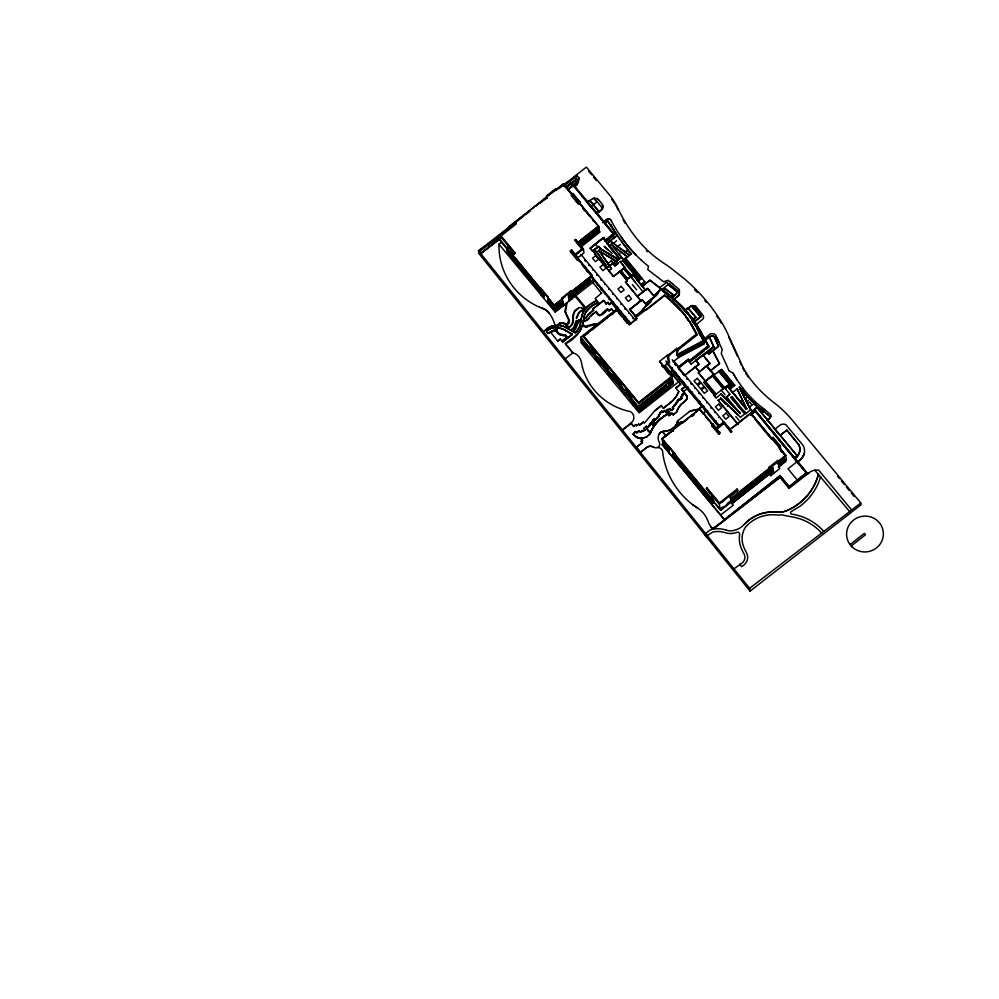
<?xml version="1.0" encoding="UTF-8"?>
<svg xmlns="http://www.w3.org/2000/svg" width="999" height="999" viewBox="0 0 999 999"><rect width="100%" height="100%" fill="white"/><g stroke="black" fill="none" stroke-linecap="round" stroke-linejoin="round"><path stroke-width="1.5" d="M678.159 296.054A3.259 3.159 -9.3 0 0 679.37 293.344L679.395 289.61L668.281 280.457M552.085 330.956L555.869 329.495M565.484 311.526L567.207 302.36M546.865 331.531L546.94 331.231M676.61 293.694L676.71 291.171M567.107 327.847L568.069 327.422L567.07 324.925L569.093 322.902L569.418 320.342M687.012 397.003L686.613 399.263M770.279 417.495A4.433 4.308 -9.3 0 0 770.828 415.996L770.054 417.832A4.433 4.308 -9.3 0 1 769.218 418.693L767.232 420.254L767.107 419.443M578.871 179.146L578.921 178.584A1.648 1.611 -9.3 0 0 578.746 177.635L578.721 177.647A1.648 1.611 -9.3 0 1 578.933 178.646L578.933 178.646M575.761 332.18L579.62 326.511L582.192 315.384A17.657 17.17 -9.3 0 1 584.14 310.539L586.438 307.692A31.643 30.757 -9.3 0 1 596.366 300.999L596.803 300.824M580.869 320.979L580.731 323.164A18.282 17.77 -9.3 0 1 575.911 332.517L575.399 333.004L571.44 330.719M582.517 367.707L581.268 361.65A12.163 11.826 -9.3 0 0 572.914 352.759L565.446 343.731C576.972 338.561 582.879 327.485 584.378 317.932M803.433 455.769C794.205 467.407 805.581 455.157 804.482 451.86A11.863 11.538 -9.3 0 0 803.146 445.479L786.001 424.862A5.395 5.245 -9.3 0 0 779.819 425.299L774.762 429.345L774.625 428.534M575.948 253.846L575.836 254.52L582.38 249.388L575.012 239.972L575.624 239.485L583.391 248.863L584.028 252.809L577.322 258.092M577.547 243.544L577.709 242.507L598.576 226.074L599.363 230.869L579.72 246.328M578.671 312.487L576.186 318.057M579.145 312.887L576.823 318.107M578.858 179.083L578.458 181.119A18.606 18.094 -9.3 0 1 576.947 184.89L574.338 186.95M564.585 326.948L567.669 328.546A88.199 85.727 -9.3 0 1 570.754 330.294L571.653 330.507A8.591 8.342 -9.3 0 0 574.213 327.909A18.232 17.72 -9.3 0 0 575.561 324.65L575.636 324.375A7.792 7.567 -9.3 0 1 577.072 321.603L581.181 319.143C581.655 310.04 589.398 303.796 596.815 300.412M582.529 324.775L584.028 316.945A15.547 15.11 -9.3 0 1 586.588 310.564L587.062 310.015A29.545 28.709 -9.3 0 1 597.202 302.859L598.164 302.472M613.249 304.283L613.873 304.233M557.292 325.362L558.154 324.388L555.869 329.295M686.975 398.264L686.45 399.5M546.89 331.631L548.114 329.97L547.502 330.569M594.617 281.031L555.132 311.988L566.408 303.109L564.872 311.713L568.543 319.668M570.791 329.945L573.663 327.61L576.248 320.467M820.666 476.511L820.229 478.059A58.491 56.556 -2 0 1 800.099 506.168L791.345 511.55A1.386 1.349 -2 0 0 791.67 514.123A52.81 51.061 -2 0 1 822.352 529.832L823.788 531.418M577.035 324.475L576.498 326.273M576.985 324.825L577.697 323.364M574.999 326.81L574.188 328.384L577.197 321.703M585.102 313.786C586.613 311.251 581.68 319.717 585.352 317.894M575.274 326.149L575.511 325.474M576.798 325.774L573.876 330.956M576.298 182.48L573.763 185.777M576.648 182.367L575.911 184.64L573.763 186.126L575.911 184.64L576.498 182.58M673.226 414.722L672.015 413.174L673.176 414.822L676.585 412.137L677.11 410.664L676.885 411.263M676.585 412.137L676.897 411.376M567.569 323.851L568.706 320.03M676.573 293.494L676.373 293.818M678.696 391.608L676.061 396.628L672.352 400.961L663.423 408.116L661.288 405.507L654.982 410.514L644.293 423.189L643.443 421.89L639.547 425L638.698 423.938L636.575 425.849L635.739 424.837L633.628 426.486L631.056 423.376L622.639 429.995M770.304 416.958L769.904 417.632A4.296 4.171 -9.3 0 1 769.093 418.469L767.12 420.017L767.532 420.616L767.419 419.917M651.136 431.143L648.501 435.527M577.322 323.751L577.559 323.289M677.484 410.027C676.098 412.112 678.458 408.141 677.472 409.915M601.798 209.365L602.934 206.094A2.672 2.597 -9.3 0 0 602.459 204.683M601.91 209.503L602.534 208.304L594.193 198.189L592.657 198.651M575.062 329.183L575.923 327.909M677.634 409.49L678.071 408.678L677.747 409.44M686.563 399.338L685.876 400.449M681.031 404.358L680.431 405.107L686.625 399.375M585.564 312.737L590.834 306.78L589.872 307.555M586.913 316.433L586.95 316.658M589.135 317.982L589.522 317.32M677.959 408.716L679.695 406.206L678.433 408.029M678.508 408.067L678.134 408.603M567.944 323.489L568.518 322.64M578.583 308.229L575.012 311.413A14.311 13.911 -9.3 0 0 573.364 319.518A8.504 8.267 -9.3 0 1 569.118 327.572L567.607 328.334M649.562 434.303L650.424 432.842A36.863 35.827 -9.3 0 1 666.345 414.76L666.358 414.86A36.788 35.752 -9.3 0 0 650.499 432.879L646.927 428.546M580.744 329.745L579.283 331.98M601.71 209.515L596.465 212.962M586.463 317.02L587.15 316.321M586.775 316.683L585.864 317.907L583.965 318.119M589.273 318.057L587.25 319.867M574.338 330.332L575.162 329.046M608.391 253.783L618.518 259.528L600.761 248.901L598.688 246.553L593.456 250.599L595.429 252.934M586.738 310.764L586.088 311.626M567.145 326.636C559.927 316.408 552.709 333.042 560.464 334.19M557.055 327.797L558.616 325.387M577.709 323.177L578.496 322.04L578.009 322.752M694.43 322.065L700.823 316.858A2.572 2.498 -9.3 0 0 700.561 313.998L693.743 306.081A1.786 1.736 -9.3 0 0 692.994 305.557L692.819 305.557M587.362 315.996L593.631 310.102L588.473 314.248M573.563 329.183L574.163 328.271M574.238 330.469L573.438 331.793L575.337 332.592M679.52 406.193L680.569 404.92M587.449 315.472L588.598 314.46M612.936 242.882L608.94 246.066L619.505 258.629M567.632 325.861L568.069 327.422A7.892 7.667 -9.3 0 0 572.739 319.568A14.923 14.498 -9.3 0 1 574.862 310.439L579.295 307.442M573.913 331.181L573.438 331.793L571.528 330.594M589.947 316.733L590.659 316.159M546.203 329.433C538.498 336.401 549.8 326.211 546.915 328.646M577.397 321.466L576.885 320.417M649.637 434.34L645.654 437.437M673.164 361.788L678.746 357.405L704.27 343.931L703.708 340.434L698.351 329.72A110.677 107.58 -9.3 0 0 670.504 296.079L660.913 288.699L641.895 310.264L642.107 311.551M641.995 310.814L660.988 289.273L671.415 297.202M648.114 304.745L651.111 301.348M656.106 295.679L658.116 293.406M577.547 334.016L578.446 333.029M578.334 322.34L579.17 321.466M794.43 457.904L797.102 455.694L797.327 456.568M797.614 456.256L794.517 458.866L797.227 462.137L800.074 459.89L797.227 462.137M591.046 315.522L590.421 316.146M635.664 431.655L633.204 434.39L635.664 431.655C637.437 435.477 638.773 427.784 640.534 432.517L642.182 430.631L642.994 431.443L645.129 429.632L642.994 431.443M636.937 432.792L638.761 430.631L640.509 432.18L642.182 430.419L642.981 431.131L644.917 429.607L643.818 428.284L646.553 426.148L647.389 427.16L649.924 425.162L649.387 424.5L652.235 421.278L653.671 423.014L654.233 422.577L652.397 420.354L654.432 418.743L655.082 419.53M587.2 310.227L588.96 308.479M585.639 318.019L586.425 317.195M587.737 319.555L588.586 318.781M573.314 329.333L571.765 330.744L572.839 329.92M589.472 313.649L588.186 314.435M590.546 316.046L591.533 315.359M601.723 209.865L596.615 213.823M672.165 297.515L676.136 294.131M671.378 298.102L676.248 294.23M698.401 372.889L709.864 363.236L703.084 355.045L703.184 355.681L713.948 347.04M572.702 352.784L565.222 343.743L576.573 334.952M795.441 457.242L796.465 456.381M795.654 458.066L797.589 456.068A10.977 10.664 -9.3 0 0 798.925 444.767M578.671 319.992L581.143 319.343L577.247 321.141M558.179 324.5C559.815 320.854 566.583 323.901 565.896 323.838M578.846 260.527L578.458 258.179L571.615 249.887L570.367 250.861L570.541 251.935L577.397 260.215L578.633 259.24L592.007 275.399L571.003 292.083L591.296 275.986M586.251 317.382L585.551 317.769M670.616 402.46L671.503 401.735M548.126 330.082L551.873 327.884L551.048 328.159M591.208 315.422L596.278 311.426L599.737 315.771C618.543 296.441 598.776 325.237 596.216 311.426M623.551 259.99L625.536 258.217M626.585 257.392L620.454 262.225M617.757 263.037L616.333 261.326L621.59 257.193L610.926 244.505L627.534 256.955L625.511 258.004M700.511 316.783L694.255 321.378M673.101 295.067L671.465 296.378L663.848 290.547L665.509 289.248M797.527 462.5L797.352 461.451L787.999 468.806L797.352 480.119L806.705 472.752L807.279 474.288L808.703 473.164M546.815 198.639L546.391 195.991L555.307 188.973L555.794 190.509L562.175 185.489M546.703 197.902L546.678 196.353L555.606 189.323M509.64 228.496L509.315 226.473L563.573 183.766L598.601 226.186L577.722 242.62L575.624 239.485M509.328 226.573L546.803 197.09M555.719 190.06L563.573 183.766M511.825 225.112L528.746 211.8M536.001 206.094L546.578 197.165M508.141 250.399L500.312 240.934L499.363 235.115L515.459 222.44L516.121 224.076L500.636 236.263L504.345 240.722M566.108 183.067L586.388 167.095L608.666 193.968A66.796 64.923 -9.3 0 1 617.744 208.029A166.134 161.476 -9.3 0 0 631.006 230.981A133.117 129.383 -9.3 0 0 644.63 247.427L647.477 250.25A116.521 113.262 -9.3 0 0 655.019 256.83L658.204 259.265A117.832 114.523 -9.3 0 0 663.211 262.787A217.595 211.501 -9.3 0 1 670.641 267.944L684.939 279.283A219.543 213.386 -9.3 0 1 691.708 285.389A184.678 179.495 -9.3 0 1 717.894 316.396L721.116 321.428A130.494 126.836 -9.3 0 1 728.558 335.589L739.697 359.915C747.115 378.783 761.75 393.731 777.796 405.606A126.761 123.202 -9.3 0 1 792.819 420.816L860.763 502.947L861.063 504.757L750.062 591.133L478.958 253.621L478.484 250.724L520.017 218.806M500.636 236.263L500.474 235.227L515.959 223.039M513.498 225.15L515.634 223.476L515.459 222.44M577.185 175.824L563.648 186.438M483.466 251.361L480.694 253.484L497.702 240.359M565.259 187.65L571.316 182.879L613.423 233.754L605.556 240.359L603.458 237.537L590.284 248.439M566.52 186.85L574.787 180.407L576.685 182.542M571.216 186.064L578.059 180.669M567.707 189.136L573.414 184.653L614.085 233.816L614.26 234.865L605.594 241.696L603.096 237.824L590.134 248.027M567.757 189.685L573.339 185.302L567.632 190.21M573.339 185.577L570.279 187.637M574.338 186.563L576.798 184.628A18.319 17.795 -9.3 0 0 577.984 181.88L578.246 180.981L574.388 176.548L578.421 180.944M579.582 203.209L578.346 204.183L571.216 195.567L572.951 193.369L580.082 201.985L580.644 205.369M508.966 246.316L506.855 247.964L507.642 252.759L544.218 296.978M508.366 246.915L506.868 248.077L540.784 289.061M508.429 247.352L506.943 248.526L540.484 289.797M576.098 201.473L577.347 200.499M514.735 252.46L514.285 253.983L514.735 252.46L500.474 235.227M577.797 243.069L598.676 226.648L579.657 203.659L580.082 201.985M587.537 202.098L589.847 200.587L599.113 211.788L589.872 200.362L587.275 201.848M587.424 202.772L592.644 198.539M596.578 213.237L598.851 211.451M582.38 249.388L575.112 240.597L575.724 240.11M602.534 222.702L605.981 219.93A5.22 5.082 -9.3 0 1 608.891 218.806A2.023 1.973 -9.3 0 1 610.776 219.905L611.513 221.303A177.36 172.39 -9.3 0 0 621.415 237.35A144.743 140.684 -9.3 0 0 636.213 255.245A128.109 124.513 -9.3 0 0 640.946 259.84M598.788 227.372L578.009 244.343M604.645 223.239L607.679 220.854L617.457 235.714L607.654 221.079M578.046 244.53L593.706 232.193L593.831 232.929L579.37 244.318M595.192 231.031L598.913 228.109M604.707 223.614L607.679 220.854M595.317 231.768L599.038 228.846M570.541 251.935L571.79 250.961L571.615 249.887M579.482 245.055L593.955 233.666L594.068 234.403L579.607 245.791M595.441 232.505L599.15 229.583M595.554 233.242L599.275 230.307M581.206 244.842L597.352 231.93M581.118 246.89L600.224 231.855M582.267 248.751L575.074 254.42L575.561 255.02L583.391 248.863M603.521 237.899L590.197 248.389L592.532 251.211L598.713 246.328L600.849 249.201M572.302 298.601L570.816 290.946L561.9 297.964L562.849 303.783L554.982 309.977L548.676 302.36L547.727 296.541L540.596 287.924L541.421 295.504M577.397 260.215L577.222 259.153L578.458 258.179M605.556 240.359L613.423 233.754M595.516 244.318L597.739 247.015L592.544 250.911L590.397 248.227M605.419 240.647L614.085 233.816M605.344 241.034L603.196 237.949L619.73 258.654L607.08 243.581L617.394 235.339M540.971 292.744L541.545 293.743M613.398 235.739L605.781 241.533M541.458 293.182L543.693 296.628L522.664 269.892L544.005 295.679M617.195 235.314L607.067 243.069M594.855 249.663L607.617 267.595L596.79 251.723L594.505 253.596L613.423 276.461L620.704 270.916L627.447 279.108M593.93 250.287L595.904 252.685L600.786 248.851M609.04 245.841L619.605 258.753M616.608 240.759L613.473 243.369M547.727 296.541L548.551 304.121L550.412 302.66M620.441 244.368L617.682 246.541L610.352 240.896L607.13 243.843M562.849 303.783L561.95 302.709L563.386 305.619L562.187 298.326L571.116 291.308M554.982 309.977L554.195 305.182L565.409 296.366M567.632 294.605L569.867 292.857M562.087 299.101L554.22 305.294L547.914 297.677M607.941 263.511L611.413 260.714L613.349 263.124L614.547 262.188M610.951 261.351L611.45 260.964L613.386 263.299L614.572 262.35L616.67 264.922M625.049 252.023L627.085 250.2M607.392 267.482L606.705 268.032L594.717 253.546M609.627 265.796L612.812 263.299L614.897 265.809L618.294 263.124M606.693 268.319L612.837 263.449L614.934 266.034L616.633 264.698M555.794 309.016L561.8 304.283M572.077 297.202L568.818 299.762L569.018 300.974L572.277 298.414M620.292 262.15L620.329 261.463L625.174 267.832M621.69 241.621L622.901 243.381A147.115 142.994 -9.3 0 0 627.834 249.513L627.996 249.713A137.937 134.066 -9.3 0 0 631.593 253.758L622.951 260.227L637.087 277.26L635.864 278.221M627.409 256.793L625.499 258.416L627.534 256.955M613.423 276.461L625.074 267.208M547.464 332.842L548.663 333.167L550.312 331.905L557.817 341.221L560.314 339.048L557.867 341.109M555.931 327.447L555.319 327.372A9.628 9.366 -9.3 0 0 546.803 331.168L546.715 331.506A1.598 1.561 -9.3 0 0 549.288 332.904L551.598 331.069M599.525 304.046L595.104 298.526L601.623 293.144M630.431 276.636L626.311 279.82L633.129 274.513M621.091 270.741L627.834 278.871L633.229 274.625M641.071 301.174L625.536 282.055L627.135 280.719L619.567 271.691M625.536 282.055L627.335 280.644M589.772 313.399L593.418 310.077L592.594 309.178L603.596 300.387L606.268 303.621L608.004 302.26L609.54 304.108L611.538 302.535L616.97 308.928M636.425 277.198L635.576 277.859L636.413 277.135L622.577 260.464M637.774 277.385L636.188 278.696L637.787 277.435L623.339 259.977M636.488 279.108L638.448 277.51L623.713 259.752M639.135 277.685L636.8 279.52L639.123 277.635L624.1 259.515M596.316 311.651L591.508 315.135M607.979 302.472L606.281 304.058L607.979 302.472L609.552 304.545L611.513 302.759L609.515 304.333M640.484 277.872L637.412 280.357L640.484 277.872L624.85 258.978L640.484 277.922M637.949 280.744L633.266 274.887L631.917 275.974L624.8 268.069L631.53 276.149M563.473 341.271L564.398 339.935L563.886 339.31L561.85 340.909M566.171 335.614L567.669 337.475L566.508 338.386L565.759 336.301M638.024 281.181L641.833 278.122L638.024 281.231L645.529 290.297L647.627 288.636L637.237 296.453M564.098 339.56L566.283 338.112M564.185 339.76L566.258 337.999M562.674 341.895L572.202 334.403L571.49 333.928L572.202 334.403M644.767 281.706L640.946 284.765L644.78 281.755L625.411 257.892M609.04 310.776L611.513 308.828L613.786 311.738L617.557 308.466M607.754 309.215L609.078 311.001L611.45 308.816M653.733 295.854L661.9 288.761L662.025 289.498L649.937 280.095L642.232 286.164M642.369 286.476L649.937 280.294L661.775 289.56M589.785 352.035L588.998 347.24L590.859 345.779L591.633 350.574L589.785 352.035L581.505 342.033L580.731 337.25L611.45 313.074L612.637 314.51M613.748 311.513L616.783 309.128L611.513 302.759M581.992 336.875L584.353 335.027M586.7 333.167L598.463 323.913M600.824 322.053L609.065 315.572M672.115 377.485L638.786 403.721L583.778 337.225L583.566 335.939L616.883 309.702L629.233 324.725L636.912 318.669L635.389 315.921L644.305 308.903L644.942 310.577M583.578 336.039L616.907 309.815L629.233 324.725L636.9 318.569M588.411 332.742L583.653 336.488L638.673 402.984L671.99 376.748M591.982 329.932L607.454 317.757M609.827 315.884L616.97 310.264L626.385 321.628M637.15 296.328L645.317 289.897M572.927 352.797L565.259 358.753M640.921 300.599L629.77 309.365L635.401 316.233M651.261 299.126L645.766 304.146L642.345 299.575L629.782 309.44L636.213 317.033M641.146 300.612L629.994 309.39L636.051 316.533M653.708 295.667L654.607 296.578M654.795 294.83L658.266 292.095M654.82 295.03L658.266 292.32M678.571 291.433L668.943 283.953L661.725 289.61L659.402 287.774L666.683 282.405L668.905 284.141M657.392 293.968L651.435 299.275M645.679 303.609L656.243 295.292M654.832 296.603L651.211 299.263M654.345 297.377L652.01 298.788M663.186 290.634L665.471 288.848M662.662 291.246L665.421 288.524M589.447 350L591.308 348.539L594.742 352.697M635.839 316.458L644.755 309.44M636.001 317.482L664.435 295.117A106.044 103.072 -9.3 0 1 696.565 333.953L696.778 335.239L677.272 350.599L677.722 351.136L676.598 352.023L677.172 355.519L678.758 357.442L678.196 353.946L676.598 352.023M646.228 310.065L664.522 295.667A106.044 103.072 -9.3 0 1 671.191 300.986M672.015 296.99L673.875 295.529M672.102 297.128L674.138 295.529L665.446 289.048M673.251 299.75L678.134 295.916A3.259 3.159 -9.3 0 0 679.345 293.194M673.276 299.9L678.146 296.004M685.027 310.077L687.799 307.892L696.066 317.582L693.031 319.767L695.766 317.133L687.799 307.892M685.252 310.09L687.774 308.104M687.861 308.316L691.208 305.682L699.175 314.922M686.051 309.977L691.645 305.644M692.994 319.118L695.541 317.108M699.038 315.259L691.208 305.682M671.915 376.311L659.59 361.413L667.245 355.257L668.144 356.331L670.366 354.57M668.144 356.331L667.969 355.294L676.897 348.276L677.722 351.136M627.347 393.718L625.486 395.179L624.7 390.397L626.56 388.936L627.347 393.718L630.781 397.864M669.592 362.987L668.418 355.831L677.334 348.813M677.085 349.425L696.565 333.953M677.147 349.862L696.665 334.503A106.044 103.072 -9.3 0 0 688.199 319.88M677.172 355.519L678.296 354.633M662.936 367.17L667.394 363.661M704.532 338.811L710.464 333.766L713.81 333.778A3.896 3.784 -9.3 0 1 715.771 335.577L716.171 336.376A118.918 115.584 -9.3 0 1 718.756 342.008L722.227 349.55L721.266 353.609L726.685 365.397A97.04 94.318 -9.3 0 0 729.045 370.791M705.419 339.985L709.415 336.85L713.973 347.153M670.504 372.065L672.302 370.641L718.468 426.448M688.274 359.228L689.447 360.951L688.274 359.228L677.921 367.37L688.199 359.877L689.46 362.088L703.995 350.637M688.323 359.603L678.821 367.083L673.488 360.651M678.271 368.057L688.199 359.877M689.385 360.589L708.116 345.854L704.857 339.36L708.116 345.854M689.322 361.238L708.703 345.979L696.066 323.589M689.372 361.601L708.766 346.341L701.335 332.542M706.418 348.738L708.84 346.828L708.703 345.979M659.59 361.413L671.902 376.198L638.598 402.535L583.566 335.939M704.195 350.674L689.635 361.813M706.618 348.776L709.04 346.865M667.744 381.556L672.202 378.047M667.869 382.292L672.327 378.783M703.184 354.82L691.196 364.061L688.224 360.427L678.508 368.119L684.552 375.424L695.441 366.808L699.537 372.015L695.316 366.908M713.511 346.641L695.866 360.152L698.963 364.41L695.441 366.808M695.891 360.689L713.773 347.115L709.352 337.088L705.569 339.735M667.981 383.029L667.657 380.994L668.843 382.43L669.63 387.225L638.91 411.401L638.124 406.618L672.439 379.52M712.786 350.524L708.803 354.233L707.329 352.147L703.296 355.519L703.084 354.695M669.218 382.879L672.564 380.257M666.57 385.676L638.336 407.904L630.057 397.914M669.342 383.616L672.689 380.994M666.695 386.413L638.448 408.641L630.182 398.651M668.343 385.239L672.802 381.73M708.84 353.758L718.343 346.278M666.82 387.15L638.573 409.378L625.686 393.643M669.293 385.189L672.914 382.355M709.415 336.85L710.913 336.151A2.41 2.348 -9.3 0 1 714.522 337.125L718.531 346.328L708.791 354.158L707.329 352.185M666.932 387.887L638.698 410.114L630.419 400.124M641.82 408.191L639.447 410.264M651.448 400.611L659.864 393.981M662.275 392.095L664.685 390.197M668.294 387.35L673.101 383.566M668.319 387.537L673.139 383.753L671.902 376.198M695.891 360.352L698.913 364.111L684.527 375.636L680.057 370.217M678.596 381.83L639.148 412.874L580.956 342.557M582.504 367.669A63.824 62.038 -9.3 0 0 630.531 411.65A7.143 6.943 -9.3 0 1 631.068 423.089L622.402 429.895M675.948 388.037L680.781 384.228L670.729 372.078L672.277 370.866L685.102 386.363M706.743 365.509L698.301 372.764L716.008 393.993L714.085 395.542L716.083 397.964L720.941 394.081L740.209 413.486L720.953 393.881M709.864 363.236L706.83 366.483M685.326 386.388L681.318 389.348L684.165 392.782L681.58 394.817L682.642 395.854L680.843 397.265M686.788 395.866L681.755 389.398L685.302 386.601L687.125 388.898M655.094 410.626L661.276 405.756L663.398 408.329L670.716 402.585A26.286 25.549 -9.3 0 0 678.408 392.707L678.883 391.571L675.724 387.974L680.556 384.178L665.072 365.497M681.78 389.498L685.326 386.713M643.431 422.14L639.522 425.212L638.686 424.188M695.504 410.04L698.638 409.253L702.022 406.468L687.312 388.698L683.566 391.571M681.805 394.842L684.377 392.807M657.517 417.407L659.465 416.009L658.803 415.122L661.813 411.463C663.036 414.81 665.359 407.767 666.358 412.849L668.081 411.376L666.358 412.849M660.089 412.937L661.813 411.463M682.417 395.829L680.631 397.252L681.693 398.289L679.957 399.65L679.432 398.776L677.21 400.537L677.747 401.186M658.578 415.097L660.501 413.586L659.852 412.812M662.649 412.487L664.785 410.601L666.37 412.525M679.382 399.213L677.672 400.686L681.93 398.414C679.058 396.853 684.902 396.428 682.03 394.855L684.352 393.019L686.875 396.553M654.382 419.18L652.859 420.517L654.382 419.18L655.057 420.067L657.841 417.882L657.305 417.382L659.215 415.871L658.353 415.072L660.277 413.561L659.627 412.787L661.862 411.026L662.699 412.05L664.81 410.389L666.395 412.3L667.632 411.326L666.545 410.015L667.407 409.328L667.956 409.99L669.805 408.529L671.003 409.965M659.003 415.846L657.379 417.719M677.971 401.211L672.327 407.242L673.164 408.254M652.197 421.815L651.086 422.702L652.185 421.703C655.394 423.489 649.712 425.449 654.445 422.589L652.622 420.379M667.357 409.765L667.919 410.539L669.767 408.966L670.966 410.502C675.711 409.153 671.003 407.242 674.562 405.869L676.535 403.758L675.973 402.984L678.196 401.236L675.986 403.097M679.932 399.875L681.93 398.414M664.597 415.934A36.863 35.827 -9.3 0 0 650.449 432.954C644.08 428.596 649.4 428.496 646.528 426.361L644.043 428.309L645.154 429.745M657.592 417.744L655.057 419.742L654.407 418.968M651.336 423.164L647.377 427.485M651.073 422.589L651.56 423.189L649.825 424.55L650.386 425.324L647.602 427.51M676.51 403.646L674 405.432L674.562 405.869M713.81 374.288L705.319 380.969L698.526 372.777M706.63 365.609L714.023 374.313L703.82 382.442L714.46 395.304M674.35 405.844L672.552 407.267L673.626 408.416M746.415 408.878L737.225 388.811L732.567 392.545L729.745 389.148L734.764 385.189L721.74 369.405L704.195 382.155L714.847 395.067M714.148 375.062L714.023 374.313M646.678 428.409L647.614 427.684M718.518 372.003L721.753 369.468M667.282 412.824L668.88 411.451C671.553 414.135 665.297 412.612 668.006 413.611M673.388 408.279L670.978 410.177L669.78 408.741L667.919 410.539M673.613 408.304L670.966 410.502M669.642 412.787C664.972 415.359 673.751 411.388 668.781 414.96M653.458 425.674C657.305 421.915 652.709 427.997 652.247 424.125M680.918 404.52L685.202 401.198M672.015 413.174L669.005 415.621L667.769 414.123L666.283 414.735A37.013 35.976 -9.3 0 0 651.111 431.031L650.461 433.067M671.965 413.386L668.993 415.721L667.782 414.235M673.151 414.822L676.623 411.963M647.165 436.875L640.908 438.286L642.519 440.234L641.096 441.283L642.182 442.607L636.388 447.365L642.507 442.52L641.408 441.208L642.632 440.247M663.049 431.905L665.983 435.439M689.148 411.8L677.609 420.891L679.482 423.201M640.459 452.247L645.916 447.952A6.156 5.994 -9.3 0 1 653.87 447.302A3.821 3.709 -9.3 0 0 659.34 442.395A8.754 8.504 -9.3 0 1 659.402 433.741L659.328 433.641M640.521 452.422L645.991 448.114A6.081 5.919 -9.3 0 1 653.833 447.365L653.858 447.19M712.474 375.949L723.189 388.773L724.675 387.6L714.297 395.517L716.096 397.689M672.964 431.393L672.514 428.633L681.43 421.615L682.042 422.952L699.874 408.941M746.428 409.003L727.16 385.814L746.39 409.165M673.314 431.156L673.001 429.233L681.917 422.215M698.576 409.078L701.91 406.456M725.249 388.686L730.694 384.403L719.467 370.891M673.126 429.97L662.037 438.698L662.799 443.381L669.093 450.974M663.598 437.974L673.201 430.419M682.117 423.401L686.987 419.568M691.857 415.734L694.293 413.811M728.521 387.487L732.042 384.652L720.217 370.354L732.042 384.652M691.97 416.471L694.405 414.548M728.833 387.899L732.717 384.777L720.604 370.179M729.445 388.723L734.078 385.015L721.365 369.705M729.745 389.086L734.764 385.189M723.426 518.568L662.175 444.543L664.298 442.707M718.106 400.412L720.841 398.214L740.471 417.307L744.742 413.873L730.868 397.365L731.955 396.703M662.175 444.543L664.323 442.857M720.716 398.351L738.161 415.047M702.859 413.524L705.831 411.176M713.985 374.937L729.932 394.255L726.548 396.928L729.807 394.355M739.285 387.262L749.15 406.868L739.272 387.2L743.643 392.083M739.622 387.187L749.287 406.768M714.123 500.824L711.825 502.634L676.223 459.602L675.336 454.183L668.206 445.566L668.968 452.747M726.31 396.853L740.421 413.499M746.877 408.591L746.303 409.103L734.627 394.742M741.845 390.097L741.121 390.484M740.334 401.536L741.108 400.936M712.037 426.223L711.812 424.9L713.049 423.926L720.079 433.279L718.843 434.253L711.987 425.974M746.69 397.777L745.316 398.938M677.709 460.089L676.098 461.363L675.336 454.183M748.526 400.312L746.728 401.648M747.776 403.708L749.849 402.01L751.76 404.707M723.8 422.889L716.595 428.559L716.096 427.959L723.925 421.803L731.68 431.181L731.168 432.292L723.8 422.889L731.168 432.292M676.061 461.176L677.672 459.915M723.9 423.514L716.695 429.183L719.23 432.255M743.293 411.051L742.732 411.488L731.093 397.39M732.08 396.603L745.903 413.648L750.586 409.702L749.15 406.868M755.294 404.92L754.008 403.658L749.45 407.055L750.773 409.69M718.843 434.253L718.668 433.179L719.904 432.205M745.404 413.611L740.309 408.366M760.776 409.053L748.114 397.377L739.635 386.9M794.392 458.104L797.202 455.819L757.055 407.305L751.748 411.476L752.746 413.611M751.885 411.688L757.017 407.405L796.977 455.706M755.044 409.203L757.155 407.542M732.567 427.859L750.761 413.536L772.352 439.635L772.102 438.049L773.089 437.275L780.219 445.891L781.181 451.723M750.699 414.235L755.444 410.502L807.042 472.864L807.279 474.263M751.023 414.398L755.506 410.876L807.105 473.239L788.998 487.487L789.023 488.399L810.114 471.978A12.75 12.338 -2 0 1 814.784 470.192L849.674 511.575L860.763 502.947M750.736 414.797L755.369 411.151L806.443 473.176L789.073 486.838L779.969 475.536L724.375 519.705L780.019 475.911M750.798 415.172L755.369 411.151M761.488 412.787L763.086 411.526L755.768 405.482M761.475 413.062L763.348 411.526L760.351 409.19M767.232 420.192L769.193 418.581M706.418 488.461L707.042 487.974L719.417 502.934L737.012 489.085L737.512 489.685L737.674 490.721L730.244 496.565L731.031 501.361L720.254 509.84L713.311 501.461L712.537 496.665L706.418 488.461L719.292 504.02L720.254 509.84M706.593 489.485L707.042 487.974M786.837 430.294L779.994 435.477L786.8 430.107L798.95 444.942M712.537 496.665L711.063 497.952L662.025 438.586L699.862 408.841L713.249 425.099L713.049 423.926M712.624 497.227L711.138 498.389L672.552 452.497L711.263 499.125L712.749 497.964M712.861 498.701L711.375 499.862L701.273 487.662M782.155 452.072L779.607 448.988L779.232 446.665L780.219 445.891M711.5 500.599L712.986 499.438M713.111 500.174L711.613 501.336L701.523 489.135M713.224 500.911L711.738 502.072L701.635 489.872M711.338 500.736L713.311 503.134L714.36 502.297L713.286 502.947L701.398 488.399M719.292 504.02L737.512 489.685M721.94 502.122L724.275 500.274M731.318 494.73L733.666 492.894M727.309 503.496L730.631 500.874L732.217 502.797L769.692 473.301L768.731 467.482L777.647 460.464L779.645 468.706L770.716 475.736L769.405 473.988L731.93 503.484M768.905 468.506L731.443 498.114L730.244 496.565M777.834 461.6L785.689 455.307L750.674 412.987L729.807 429.42L731.78 431.805M770.716 475.736L769.53 468.444L778.446 461.413M777.909 462.05L784.29 457.018L778.034 462.787M730.644 500.949L730.868 502.347L720.903 510.202L720.654 508.728L722.876 506.98M744.392 490.084L731.768 500.024L730.569 498.588M778.159 463.524L784.527 458.491L778.271 464.248L777.647 460.464M744.517 490.821L731.88 500.761L730.694 499.325M744.642 491.558L732.005 501.498L730.818 500.062M778.396 464.985L784.777 459.965L778.521 465.721M742.756 493.506L753.571 484.99M765.584 475.536L767.994 473.651M779.32 464.735L781.73 462.824M737.774 497.514L749.862 487.999M763.161 477.534L767.994 473.726M779.645 464.56L781.93 462.762M744.755 492.295L732.13 502.235L730.931 500.799M778.608 466.283L786.475 460.089L785.689 455.307M778.696 466.683L785.564 461.263M778.346 467.157L785.601 461.451L785.364 460.052M789.073 486.838L806.38 472.802M788.935 487.125L779.894 476.186L788.998 487.487L807.042 472.864M803.371 476.573L806.88 473.813M850.062 544.605L864.397 533.329L865.546 534.715L851.21 546.003M480.794 253.609L499.35 238.861L501.898 241.933L498.988 244.231L555.144 312.1M572.252 296.066L590.921 281.581M521.191 217.957L523.501 216.159M525.811 214.36L530.432 210.764M539.972 203.297L547.202 197.677M558.953 188.611L567.694 181.756M566.371 187.325L576.735 179.146M849.674 511.575L749.6 588.299L750.062 591.133M499.45 236.214L479.245 251.723M480.706 253.534L500.474 238.424M583.978 309.353L579.557 311.613M584.153 309.94L579.982 312.063M478.484 250.724L705.544 533.503L710.364 529.882L713.548 529.07A26.011 25.15 -2 0 1 726.323 530.132M707.267 535.601L712.861 532.005A23.227 22.465 -2 0 1 724.312 532.405L725.474 532.767A14.91 14.411 -2 0 0 732.317 533.416M551.198 332.342L551.585 332.093M590.859 306.893L592.869 305.344L591.858 306.156M733.953 568.818L740.546 564.11A9.803 9.478 -2 0 0 743.194 561.925L743.668 561.301A7.555 7.305 -2 0 0 744.255 554.32L743.88 553.596A40.122 38.799 -2 0 1 740.471 546.003A25.375 24.525 -2 0 1 739.51 535.589L739.66 534.715A2.298 2.223 -2 0 0 737.537 532.155L736.288 532.567A22.727 21.978 -2 0 1 732.317 533.429M547.714 328.072L551.373 326.173L556.106 325.474M550.274 328.621L548.776 329.42M600.212 252.46L600.874 251.948M579.133 321.666L579.482 321.253M587.674 319.655L585.102 320.854L586.763 320.354M613.186 302.023L613.561 302.272M633.004 318.506L632.954 318.768M683.778 383.941L684.228 384.153M478.484 250.786L500.187 237.35M592.894 305.457L597.265 303.009L593.93 304.695M691.857 305.569L695.441 305.856L702.896 315.185A3.247 3.147 -9.3 0 1 702.759 319.205L696.041 324.65L695.878 323.601L694.917 324.176L696.128 324.013L694.992 321.878M695.179 324.575L696.278 326.248L697.19 325.711L696.116 323.951M696.278 326.248L697.339 327.959L698.239 327.422L697.177 325.662M698.363 329.682L699.288 329.146L698.239 327.372M704.37 338.561L704.195 337.512L702.946 338.199L702.122 336.75L699.4 331.406L700.324 330.869L699.275 329.096M700.311 333.179L701.348 332.605L700.311 330.819M701.323 334.915L702.359 334.328M702.122 336.75L703.371 336.076M582.717 324.25L584.577 325.761A4.633 4.508 -9.3 0 0 585.751 326.136L594.243 323.801A9.191 8.929 -9.3 0 1 597.864 324.101M666.358 414.86L667.27 414.31M740.546 564.11L739.797 564.51L741.558 566.645A12.65 12.238 -2 0 0 745.379 563.573A10.327 9.99 -2 0 0 746.328 552.322A37.45 36.214 -2 0 1 743.131 545.229A22.652 21.903 -2 0 1 745.504 527.097L748.351 524.213A34.778 33.629 -2 0 1 773.351 514.735L777.172 514.972A24.088 23.289 -2 0 0 781.43 514.847L794.242 517.32A50.025 48.377 -2 0 1 820.316 531.655L821.615 533.091M678.196 353.946L703.708 340.434M703.771 340.996L678.284 354.495L676.685 352.572M703.895 341.733L678.396 355.232L676.81 353.309M704.008 342.47L678.521 355.969L676.935 354.046M560.439 323.014L559.203 323.514M579.782 321.266L580.819 320.816M579.845 321.291L580.481 320.816M690.309 411.089L689.397 411.488M551.997 331.855L552.397 331.543M698.626 409.14L690.297 410.976M597.29 303.122L598.438 302.647M584.627 318.219L585.601 317.794M555.432 330.182L552.534 330.644M552.834 331.468L555.569 330.944M691.608 410.577L690.609 410.839M598.114 325.1A8.292 8.054 -9.3 0 0 593.256 324.85L586.201 327.085A5.569 5.42 -9.3 0 1 584.215 326.561L582.467 325.512L583.016 325.961M707.342 410.889L707.692 411.051M640.946 259.777L642.582 261.313A128.109 124.513 -9.3 0 0 647.639 265.572L648.476 266.221L647.777 269.618L663.711 281.855L668.269 280.394M593.256 324.887L592.444 325.05M551.386 326.248L552.372 325.936M551.885 327.997L556.018 327.61M695.529 410.152L691.62 410.689M556.306 325.549L557.067 325.274M542.657 308.354L543.344 308.666A15.122 14.698 -9.3 0 1 548.538 312.437L549 313.037A32.368 31.468 -9.3 0 1 554.982 325.637L555.919 325.512M556.992 325.562L556.518 325.662A14.148 13.749 -9.3 0 1 554.445 325.949A11.051 10.752 -9.3 0 0 546.316 329.545M633.191 434.278L637.374 437.574L644.055 438.261M547.752 333.104L548.663 333.167M814.784 470.192L818.606 470.042L851.685 510.014M703.833 407.854L704.033 408.091M555.544 330.844L556.156 331.156L554.645 331.019M584.502 320.804L585.626 320.479M583.366 320.592L585.102 320.854M594.205 198.239L597.427 198.651M558.553 325.349L562.4 325.911L561.113 325.562M583.341 320.754L584.502 320.654M563.811 334.877L564.273 334.89M586.201 327.085L586.9 327.085M564.185 335.552L563.236 335.502L564.984 335.851M559.602 325.399L560.451 325.337M563.324 334.84L560.901 334.253M560.314 339.048L562.649 342.12L572.477 334.39A86.563 84.128 -9.3 0 0 563.336 329.158A9.353 9.091 -9.3 0 0 561.962 328.509L561.488 328.334A9.353 9.091 -9.3 0 0 559.49 327.922A48.177 46.828 -9.3 0 1 557.292 327.647L563.286 329.408L561.45 328.596M558.016 328.009L558.728 327.997M559.977 325.437L560.414 325.487A11.951 11.613 -9.3 0 1 562.325 325.949M561.638 334.578L562.824 334.677M562.724 335.564L562.212 335.477M584.69 309.116L581.118 307.442M584.015 309.578L581.031 308.054M561.95 335.439L561.188 335.252M555.656 330.856L556.768 332.005L556.218 331.119M562.375 325.799L570.829 330.169M541.982 308.142L542.669 308.391M539.672 307.255L542.869 308.479M560.139 334.89L560.651 335.09M562.937 326.161L563.611 326.273M565.496 335.239L566.033 335.577M563.261 329.295L570.054 333.142L569.318 332.692M564.81 330.182L566.333 330.994M565.484 335.127L566.321 335.764M559.64 334.653L558.678 333.966M618.568 259.565L600.661 248.938L618.443 259.665M606.593 255.619L616.47 261.413L598.701 250.587L616.458 261.226L618.443 263.611M570.029 333.029L571.503 334.041M573.426 331.693L571.765 330.744M657.916 447.54L657.904 447.502A5.132 4.983 -9.3 0 1 662.737 452.11L662.799 453.096A81.606 79.308 -9.3 0 0 692.582 504.62L698.089 508.379A27.622 26.848 -9.3 0 1 707.854 520.741L708.166 521.69A17.395 16.908 -9.3 0 0 713.124 528.983L779.982 477.46L779.944 476.56M692.582 504.62L698.089 508.416M610.239 241.096L629.545 255.332L617.657 246.341M611.051 244.405L627.659 256.855M671.927 297.577L672.664 298.139M665.284 281.343L666.683 282.405M676.723 291.209L668.294 284.403L675.861 290.397A2.635 2.56 -9.3 0 1 676.723 291.633L676.822 292.12M668.206 284.703L675.898 290.597A2.635 2.56 -9.3 0 1 676.76 291.833M665.446 288.861L674.288 295.604M667.844 294.505L670.604 296.628A110.677 107.58 -9.3 0 1 685.351 310.926M663.373 291.358L670.966 297.202M663.423 291.671L667.02 294.443M668.281 295.729L670.679 297.577M765.546 412.749L760.763 408.991M742.981 388.236A121.716 118.307 -9.3 0 0 757.03 403.359L765.022 409.977A115.534 112.3 -9.3 0 1 770.117 414.073A2.123 2.073 -9.3 0 1 770.816 415.946M762.312 407.904L765.034 410.027M672.727 298.514L673.701 299.288M672.914 298.339L673.888 299.126A114.46 111.251 -9.3 0 1 684.028 308.304L695.054 322.252M670.554 282.23L672.802 284.028M757.679 406.98L760.364 409.253M673.576 299.475L686.775 311.938L695.217 323.301M767.107 414.16L770.541 416.87L755.606 404.77M608.266 249.912L604.095 246.353L612.312 253.471M755.631 405.357L753.995 403.871M757.679 407.043L755.881 405.369M636.937 432.579L635.651 431.431L632.954 434.29L634.527 435.589A9.778 9.503 -9.3 0 0 640.609 438.549L642.32 440.322M627.11 250.399L631.193 253.996M712.05 528.109L711.038 526.885L713.149 529.133L779.969 477.385L789.023 488.399M565.446 324.588L566.458 325.512M558.091 332.455L558.791 333.154M557.842 333.254L558.266 333.728M616.808 382.904L617.644 383.678A15.859 15.41 -9.3 0 1 619.855 386.488L620.054 386.838M753.146 402.272L755.731 404.732M720.704 398.251L728.371 405.794L727.372 406.318M646.341 250.674L647.427 251.723M750.649 399.812L753.171 402.335M732.442 405.856L734.327 407.355M636.213 255.195L633.453 252.297A144.281 140.235 -9.3 0 1 621.403 237.3M748.226 397.277L750.674 399.875M684.59 309.902L692.494 319.131L701.935 334.515M605.082 367.545L604.482 366.883A20.604 20.017 -9.3 0 0 600.349 363.536A17.42 16.933 -9.3 0 1 597.577 361.438L594.929 358.254L594.143 353.471L596.003 352.01L590.946 346.328L589.085 347.802L580.819 337.799M617.757 382.867L617.17 382.205A20.604 20.017 -9.3 0 0 615.209 380.407L613.511 379.37A10.789 10.49 -9.3 0 1 608.241 373.002L607.779 371.328M745.891 394.68L748.251 397.352M597.627 198.776L598.876 200.237M593.831 198.389L596.927 201.86L590.721 206.756L588.249 203.771M743.618 392.02L745.903 394.742M549 313.037L548.538 312.475A15.122 14.698 -9.3 0 0 543.344 308.666M588.636 171.266L591.545 174.775M593.481 177.123L596.391 180.644M837.449 476.223L839.422 478.608M841.383 480.981L844.342 484.552M846.303 486.925L849.25 490.497M851.223 492.869L854.17 496.441M700.761 316.945L699.038 314.91M574.762 180.619L576.523 182.742M661.9 288.761L663.211 290.821M571.291 183.092L613.486 234.116M774.749 429.283L779.145 434.59M797.289 456.393L797.464 455.969A10.814 10.502 -9.3 0 0 798.788 444.842L786.8 430.107M720.991 369.942L733.403 384.89L729.133 388.261M755.431 411.526L806.443 473.176M577.672 200.012L579.408 202.11M572.327 193.856L579.457 202.472M577.797 200.749L589.398 216.009M718.706 371.353L729.345 384.215L724.575 387.487M571.565 193.868L564.847 185.752L566.895 188.811M568.806 191.121L571.69 194.605M582.729 208.541L584.627 210.826M624.475 259.278L639.797 277.747L637.087 279.882M772.102 438.049L779.232 446.665M653.646 295.267L654.732 296.478M647.564 288.249L654.632 296.715M623.463 259.465L618.768 253.896L620.017 253.109M647.627 288.636L652.809 294.892M705.119 358.029L709.964 363.886M772.289 439.198L750.699 413.099L751.011 415.01M779.42 447.814L785.701 455.407M621.465 257.28L623.438 259.678M779.495 448.251L784.715 455.157M750.886 414.273L752.809 416.595M754.732 418.931L771.49 439.173M738.536 399.762L740.521 402.172M744.505 406.98L746.49 409.378M603.458 237.537L605.494 239.985M633.141 274.987L645.566 290.022M743.905 410.989L746.028 413.549M620.204 261.563L624.949 267.782L620.704 270.916M713.261 374.263L706.805 366.371L710.376 370.791M713.623 375.237L724.263 388.087M713.236 375.474L723.875 388.274M630.631 276.373L642.881 291.708M712.861 375.711L723.501 388.561M624.038 268.544L635.302 282.193M623.663 268.781L630.332 276.511M721.116 390.06L725.037 394.805M726.535 396.878L728.558 399.375M619.954 271.453L626.685 279.583M626.51 279.72L627.347 280.731M643.269 301.111L645.766 304.146M625.524 281.98L641.183 300.874M735.801 416.496L738.86 420.192M720.741 398.489L725.511 404.245M688.249 360.214L691.308 364.323M715.609 394.593L704.969 381.73M704.582 381.968L715.222 394.83M718.219 400.249L738.211 424.413M717.994 400.237L738.099 424.575M779.969 475.536L789.01 486.476M613.436 276.174L608.878 270.667M677.047 354.782L678.646 356.705L704.133 343.206L702.784 340.447M768.731 467.482L769.53 468.444M672.177 359.752L729.432 428.983M580.981 254.47L635.277 320.117M665.908 361.014L720.204 426.66M666.321 362.799L718.643 426.061M571.79 250.961L573.476 253.009M578.658 259.353L592.032 275.512M578.733 259.79L592.095 275.949M581.718 263.998L588.399 272.078M577.672 259.303L579.657 261.726M581.618 264.086L630.981 323.763M570.367 250.861L577.222 259.153M585.651 269.343L587.562 271.653M591.908 277.797L630.406 324.35M699.949 409.39L713.323 425.549M701.023 411.276L702.934 413.586M705.794 417.045L708.666 420.517M710.576 422.827L712.487 425.124M661.638 364.248L671.053 375.612M711.812 424.9L718.668 433.179M618.98 313.274L621.803 316.683M623.676 318.956L627.447 323.501L627.322 322.764M661.763 364.985L668.343 372.939M666.558 371.216L669.38 374.625M681.543 389.373L686.301 394.817M601.66 293.369L592.669 282.317M608.016 302.697L609.552 304.545M611.488 309.041L613.686 311.513M606.281 304.058L603.571 300.599L592.794 309.091M677.434 400.549L678.221 401.348M675.749 402.972L676.535 403.758M593.668 310.327L592.594 309.178M737.674 490.721L737.012 489.085M667.382 409.553L667.931 410.202M669.63 412.45L668.88 411.451M666.982 410.052L668.094 411.488M666.758 410.04L667.856 411.351M571.977 296.566L590.259 281.581L590.134 280.856L571.553 295.479L568.718 299.138L592.794 280.195L592.007 275.399M509.315 226.473L510.327 227.772M509.403 227.023L510.389 228.222M661.837 411.251L662.674 412.262M730.331 497.115L731.518 498.551L768.993 469.068L769.779 470.017L773.039 467.457L769.904 470.754L769.118 469.805L731.643 499.288L730.456 497.852M730.843 502.172L733.254 505.219L720.591 515.022M562.449 299.912L555.769 304.57L555.894 305.307L562.574 300.649M562.687 301.386L556.018 306.044L556.131 306.78L562.812 302.123M562.937 302.859L556.256 307.517L556.381 308.254L563.049 303.596M507.117 244.081L514.91 253.496M652.846 420.404L654.67 422.614L654.12 423.052M662.674 432.192L665.634 435.764M499.363 235.115L514.11 252.947M626.648 389.485L631.805 395.704L629.944 397.177L638.211 407.167L666.458 384.94L667.057 388.623L638.811 410.851L630.544 400.861M514.285 253.983L508.341 246.803L508.553 248.089M596.216 353.296L591.071 347.065L589.21 348.539L580.931 338.536M626.773 390.222L631.917 396.441M653.895 423.027L655.132 424.363M595.479 352.997L591.183 347.802L589.323 349.263L581.056 339.273M626.885 390.959L631.181 396.141M652.21 421.491L653.646 423.226M627.01 391.695L630.444 395.841M707.205 488.998L718.643 502.809M594.855 353.434L591.42 349.275L589.572 350.736L581.293 340.746M627.135 392.432L630.569 396.578M554.195 305.182L502.447 242.595M580.731 337.25L588.998 347.24M624.7 390.397L622.077 387.2A17.42 16.933 -9.3 0 1 620.554 384.116A20.604 20.017 -9.3 0 0 618.069 379.47L616.383 377.422A20.604 20.017 -9.3 0 0 614.422 375.612L612.724 374.588A10.789 10.49 -9.3 0 1 607.454 368.219L607.08 367.083M627.247 393.169L638.124 406.618M591.633 350.574L594.218 353.683M652.472 424.15L653.458 425.349M547.989 298.127L553.209 305.02L548.101 298.863M650.849 422.565L651.56 423.189M591.071 350.686L595.004 355.432M600.899 362.562L608.753 372.065M615.646 380.319L622.24 388.299M626.448 393.431L631.356 399.375M507.067 249.263L543.206 293.681L540.609 290.534L540.596 287.924M507.192 250L521.241 266.983M541.982 292.058L543.768 294.205M548.226 299.6L553.446 306.493L548.351 300.337M536.463 285.664L538.399 287.999M584.39 343.594L586.363 345.966M590.297 350.711L596.191 357.842M600.112 362.587L608.953 373.276M612.887 378.022L621.728 388.711M625.661 393.456L630.569 399.4M507.305 250.737L521.353 267.72M543.893 294.942L522.427 268.419L541.096 290.984L543.444 295.155L540.846 292.008M581.181 340.01L596.278 358.104M599.163 361.588L608.99 373.464M612.874 378.159L621.99 389.173M507.43 251.473L521.478 268.456M548.463 301.074L553.683 307.967L548.588 301.81M507.554 252.21L521.603 269.193M581.418 341.483L589.685 351.473L591.545 350.012L596.803 356.643A17.42 16.933 -9.3 0 0 599.562 358.741A20.604 20.017 -9.3 0 1 603.696 362.1L605.394 364.136A20.604 20.017 -9.3 0 1 606.793 366.383L607.667 369.505A10.789 10.49 -9.3 0 0 612.936 375.874L614.635 376.898A20.604 20.017 -9.3 0 1 616.595 378.708L618.281 380.756A20.604 20.017 -9.3 0 1 620.766 385.402A17.42 16.933 -9.3 0 0 622.29 388.486L622.165 387.749A17.42 16.933 -9.3 0 1 620.641 384.665A20.604 20.017 -9.3 0 0 618.169 380.02L616.47 377.972A20.604 20.017 -9.3 0 0 614.522 376.173L612.824 375.137A10.789 10.49 -9.3 0 1 607.554 368.768M674.962 454.47L663.299 440.584L668.518 447.477M715.296 503.434L720.903 510.202M625.486 395.179L622.864 391.983A17.42 16.933 -9.3 0 1 621.341 388.911A20.604 20.017 -9.3 0 0 618.856 384.253L618.319 383.554M638.91 411.401L630.631 401.411L629.845 396.615L631.705 395.154L632.042 397.177M566.421 324.225L566.982 324.812M541.183 294.106L543.993 298.464M668.643 448.214L663.536 442.058L668.756 448.951M665.272 445.067L667.045 447.202M669.005 450.424L663.786 443.531L668.88 449.687L668.206 445.566M675.861 459.965L673.264 456.818L673.451 458.029M662.15 444.393L724.637 519.917L712.587 528.633M636.6 425.636L635.751 424.575L633.653 426.273L631.068 423.089M641.296 441.196L642.482 442.42M640.546 452.297L636.425 447.315M705.544 533.503L749.6 588.299M557.492 332.967L557.017 332.367M692.881 318.856L684.09 308.679A114.46 111.251 -9.3 0 0 673.95 299.55L674.125 300.599M704.957 534.989L706.842 537.337L706.38 534.515L706.505 535.227M742.981 388.286L737.025 379.82A95.405 92.72 -9.3 0 1 733.091 373.127M605.644 368.219L606.168 368.931A20.604 20.017 -9.3 0 1 607.567 371.166M620.529 240.022L621.715 241.808M602.472 204.733L602.072 204.133A55.432 53.884 -9.3 0 0 598.876 200.175M619.392 238.374L620.566 240.21M609.665 265.984L598.826 250.499L611.301 268.644L608.666 270.717L611.5 268.606L604.02 257.917M578.696 177.597L576.386 174.975M618.031 236.401L619.43 238.611M747.14 375.624L748.251 377.297M695.853 323.776L696.303 324.45M618.069 236.638L616.745 234.64A179.745 174.7 -9.3 0 1 611.738 226.511L610.851 224.7M719.205 319.755L720.204 321.291M692.819 318.494L693.968 320.554M565.596 312.225L569.455 320.554M694.58 322.128L702.946 336.251M720.654 322.015L721.415 323.239M610.726 224.787L611.313 225.737M745.729 373.351L746.241 374.2M697.339 327.959L699.4 331.406M702.884 335.876L703.945 337.987M704.919 339.722L703.708 337.325M686.251 394.98L686.413 395.754M743.706 369.767L744.517 371.266M610.764 219.855L611.513 221.241M712.899 350.724L719.617 363.648L710.301 370.841L719.392 363.499L712.849 350.961M742.919 368.256L743.431 369.23M703.796 340.984L698.438 330.269A110.677 107.58 -9.3 0 0 686.288 312.05M703.908 341.72L698.563 331.006A110.677 107.58 -9.3 0 0 697.165 328.446M700.224 334.827L698.676 331.743A110.677 107.58 -9.3 0 0 696.565 327.909M700.599 335.589L703.346 341.084M698.801 332.48L700.336 335.564M751.935 411.401L752.771 413.161M729.033 370.729L733.104 373.189A95.405 92.72 -9.3 0 0 737.025 379.882L737.025 379.82M740.346 395.691L737.112 388.973L746.753 408.753M737.424 356.131L728.858 337.4M546.928 332.13L546.865 331.83M740.771 363.624L741.458 365.184M607.292 368.381L607.005 367.669A20.604 20.017 -9.3 0 0 605.606 365.422L603.908 363.386A20.604 20.017 -9.3 0 0 599.775 360.04A17.42 16.933 -9.3 0 1 597.015 357.929L596.89 357.192A17.42 16.933 -9.3 0 0 599.65 359.303A20.604 20.017 -9.3 0 1 603.796 362.649L605.481 364.685A20.604 20.017 -9.3 0 1 606.88 366.933M607.654 370.592L607.367 369.88A20.604 20.017 -9.3 0 0 605.968 367.632L604.27 365.597A20.604 20.017 -9.3 0 0 600.137 362.25A17.42 16.933 -9.3 0 1 597.377 360.139L597.489 360.876A17.42 16.933 -9.3 0 0 600.262 362.987A20.604 20.017 -9.3 0 1 604.395 366.333L606.081 368.369A20.604 20.017 -9.3 0 1 607.479 370.617L607.867 371.878M739.997 361.738L740.709 363.461M567.132 326.523L567.444 327.747L567.057 326.348M567.195 326.698L567.37 327.36M686.812 395.979L686.95 397.115M686.738 396.004L686.9 396.665M801.098 459.016L801.098 459.053A11.863 11.538 -9.3 0 0 804.295 453.234M774.35 428.284L774.462 428.983M773.95 472.977L773.75 471.765L770.491 474.325L769.193 472.702L769.43 474.175L731.955 503.671L731.718 502.197M755.444 410.502L755.556 411.163M751.66 411.126L751.822 411.938M750.923 409.64L749.65 407.093M744.542 394.88L743.606 395.454M728.209 387.013L731.368 384.528L719.842 370.654M744.28 489.348L744.854 492.844M718.756 342.008L718.768 342.058A118.918 115.584 -9.3 0 0 716.171 336.376M718.531 346.328L714.385 337.187A2.26 2.198 -9.3 0 0 711.001 336.276M724.949 388.274L730.007 384.278L719.08 371.128M731.43 498.002L732.217 502.797M699.862 408.841L700.074 410.127M713.074 501.66L713.311 503.134M711.051 497.839L711.825 502.634M676.935 291.845L676.96 292.782M668.943 283.953L678.433 291.446A3.097 3.009 -9.3 0 1 679.108 292.719L679.183 293.207A3.097 3.009 -9.3 0 1 678.034 295.791M686.75 398.339L686.738 396.69M701.161 486.925L701.723 490.422M676.897 348.276L677.272 350.599M664.647 296.403L664.435 295.117A106.044 103.072 -9.3 0 1 696.59 334.066M660.913 288.699L661.113 290.01M680.119 405.507L679.632 406.168M681.43 421.615L681.618 422.802M667.245 355.257L668.481 362.799M661.85 365.534L661.975 366.271M671.153 429.308L671.216 429.483A19.381 18.844 -9.3 0 1 663.498 431.356A5.057 4.92 -9.3 0 0 659.34 433.741A4.983 4.845 -9.3 0 1 663.511 431.393L663.498 431.356A19.306 18.769 -9.3 0 0 671.178 429.42A11.626 11.301 -9.3 0 0 677.672 420.929M637.699 280.707L641.158 277.997L625.237 258.803M636.638 289.772L632.367 284.653M627.996 249.713L627.822 249.425A147.115 142.994 -9.3 0 1 622.877 243.281M625.024 251.823L622.614 250.05M635.389 315.921L636.088 320.204M620.329 261.463L620.429 262.088M638.573 402.422L638.786 403.721M638.948 438.062L635.913 436.7M603.221 221.116L603.359 221.99M616.883 309.702L617.095 311.001M597.152 230.719L597.377 232.118M595.079 230.294L595.654 233.791M593.244 220.667L593.369 221.403M574.188 186.026L574.325 186.9M573.414 184.653L573.563 185.602M588.336 314.747L587.662 315.047M588.935 318.319L588.498 318.893M587.824 315.359L587.587 315.672M575.012 239.972L575.112 240.597M585.864 307.804L575.774 295.617M585.214 308.491L575.037 296.204M570.816 290.946L571.765 296.765M576.211 326.985L575.886 327.684M575.536 335.776L575.536 335.814A20.38 19.818 -9.3 0 0 582.18 326.036M565.559 312L565.696 312.699M566.508 338.386L565.996 337.774M553.571 327.547L552.709 327.684M521.116 266.246L521.69 269.742M577.06 321.528L576.923 320.629M679.37 293.344L679.27 292.695A3.259 3.159 -9.3 0 0 678.546 291.346M605.981 219.98A5.22 5.082 -9.3 0 1 608.891 218.856M602.946 206.156A5.669 5.507 -9.3 0 1 602.235 208.978M677.597 420.891A11.563 11.239 -9.3 0 1 671.178 429.42M539.672 307.292A69.843 67.882 -9.3 0 1 498.976 244.156M726.335 530.207A12.188 11.776 -2 0 0 731.942 530.769A20.017 19.356 -2 0 0 744.355 524.363A37.562 36.326 -2 0 1 753.508 517.057L756.131 515.621A37.562 36.326 -2 0 1 776.385 512.15A21.316 20.617 -2 0 0 787.437 510.377A55.707 53.871 -2 0 0 817.569 477.272L818.506 473.901L817.557 477.197A55.707 53.871 -2 0 1 787.424 510.377A21.316 20.617 -2 0 1 776.398 512.225A37.562 36.326 -2 0 0 756.131 515.696L753.508 517.057A37.562 36.326 -2 0 0 744.342 524.288M611.825 199.413A66.796 64.923 -9.3 0 1 614.41 203.222M615.209 204.52A66.796 64.923 -9.3 0 1 615.983 205.856M616.72 207.193A66.796 64.923 -9.3 0 1 618.044 209.84M694.667 289.772A184.678 179.495 -9.3 0 1 697.29 292.395M704.794 300.574A184.678 179.495 -9.3 0 1 706.393 302.447M716.82 316.171A184.678 179.495 -9.3 0 1 718.194 318.206M625.337 223.526A166.134 161.476 -9.3 0 1 623.126 219.718M607.916 370.979A10.789 10.49 -9.3 0 0 613.186 377.347L614.885 378.371A20.604 20.017 -9.3 0 1 616.833 380.182L618.531 382.23A20.604 20.017 -9.3 0 1 621.003 386.875A17.42 16.933 -9.3 0 0 622.527 389.96L622.414 389.223A17.42 16.933 -9.3 0 1 620.891 386.138A20.604 20.017 -9.3 0 0 618.406 381.493L616.708 379.445A20.604 20.017 -9.3 0 0 614.76 377.634L613.061 376.611A10.789 10.49 -9.3 0 1 607.792 370.242L607.117 368.406A20.604 20.017 -9.3 0 0 605.719 366.158L604.033 364.123A20.604 20.017 -9.3 0 0 599.899 360.776A17.42 16.933 -9.3 0 1 597.127 358.666L597.252 359.403A17.42 16.933 -9.3 0 0 600.012 361.513A20.604 20.017 -9.3 0 1 604.158 364.86L605.844 366.895A20.604 20.017 -9.3 0 1 607.242 369.143L608.029 371.715A10.789 10.49 -9.3 0 0 613.299 378.084L614.997 379.108A20.604 20.017 -9.3 0 1 616.957 380.919L618.643 382.967A20.604 20.017 -9.3 0 1 621.128 387.612A17.42 16.933 -9.3 0 0 622.652 390.696L622.777 391.433A17.42 16.933 -9.3 0 1 621.253 388.349A20.604 20.017 -9.3 0 0 618.768 383.703L617.07 381.655A20.604 20.017 -9.3 0 0 615.122 379.845L613.423 378.821A10.789 10.49 -9.3 0 1 608.154 372.452M677.384 303.159A110.677 107.58 -9.3 0 1 686.413 312.787M691.733 319.78A110.677 107.58 -9.3 0 1 693.368 322.202M694.155 323.439A110.677 107.58 -9.3 0 1 696.44 327.173M691.845 320.517A110.677 107.58 -9.3 0 1 694.28 324.176M674.35 303.846A106.044 103.072 -9.3 0 1 679.345 308.878M681.231 310.976A106.044 103.072 -9.3 0 1 687.387 318.731M671.316 301.723A106.044 103.072 -9.3 0 1 680.419 310.652M685.826 317.195A106.044 103.072 -9.3 0 1 688.323 320.617M690.659 324.151A106.044 103.072 -9.3 0 1 696.778 335.239M580.918 255.707L580.956 255.644M584.89 260.502L585.489 260.702L584.89 260.502M588.848 265.284L589.447 265.484L588.848 265.284M592.807 270.08L592.844 270.005M593.106 278.072L593.194 277.934M596.765 274.862L597.365 275.062L596.765 274.862M597.065 282.854L597.102 282.779M597.39 284.827L597.989 285.027L597.39 284.827M600.736 279.658L601.336 279.845L600.736 279.658M601.023 287.65L601.623 287.837L601.023 287.65M601.348 289.61L601.947 289.81L601.348 289.61M604.695 284.44L604.732 284.365M604.982 292.432L605.082 292.295M605.307 294.405L605.344 294.33M608.653 289.223L609.253 289.423L608.653 289.223M608.953 297.227L608.99 297.153M609.265 299.188L609.865 299.388L609.265 299.188M612.612 294.018L613.211 294.218L612.612 294.018M616.583 298.801L616.62 298.726M617.007 306.968L617.607 307.168L617.007 306.968M620.679 303.758L621.278 303.958L620.679 303.758M620.978 311.763L621.016 311.688M624.65 308.554L625.249 308.753L624.65 308.554M624.937 316.546L625.536 316.745L624.937 316.546M628.608 313.336L628.646 313.261M628.895 321.328L629.495 321.528L628.895 321.328M671.415 367.782L672.015 367.982L671.415 367.782M671.728 369.755L672.339 369.942L671.728 369.755M675.087 364.573L675.686 364.772L675.087 364.573M675.374 372.565L675.973 372.764L675.374 372.565M675.699 374.538L675.786 374.4M679.045 369.368L679.083 369.293M679.332 377.36L679.37 377.285M679.657 379.32L679.695 379.258M683.004 374.15L683.603 374.35L683.004 374.15M683.291 382.142L683.89 382.342L683.291 382.142M686.962 378.933L687.562 379.133L686.962 378.933M687.262 386.938L687.861 387.125L687.262 386.938M690.933 383.728L691.533 383.928L690.933 383.728M691.221 391.72L691.82 391.92L691.221 391.72M691.545 393.693L692.145 393.881L691.545 393.693M694.892 388.511L694.929 388.436M695.179 396.503L695.217 396.441M698.85 393.306L699.45 393.494L698.85 393.306M699.138 401.298L699.737 401.498L699.138 401.298M702.809 398.089L702.846 398.014M703.109 406.081L703.708 406.281L703.109 406.081M706.78 402.872L706.817 402.809M710.739 407.667L711.338 407.867L710.739 407.667M711.176 415.834L711.213 415.759M714.834 412.624L714.934 412.487M715.134 420.616L715.734 420.816L715.134 420.616M715.459 422.589L716.058 422.789L715.459 422.589M718.805 417.42L718.843 417.345M719.093 425.412L719.13 425.337M722.764 422.202L723.363 422.402L722.764 422.202M595.779 255.582L592.494 258.154L595.416 261.688L598.701 259.103L595.779 255.582M603.209 264.548L599.924 267.133L602.847 270.667L606.118 268.082L603.209 264.548M589.66 277.909L571.078 292.532L568.231 296.191L589.772 278.646L589.66 277.909M589.897 279.383L571.316 294.006L568.468 297.665L590.022 280.12L589.897 279.383M621.228 286.338L617.944 288.923L620.866 292.457L624.15 289.872L621.228 286.338M628.658 295.317L625.374 297.902L628.296 301.436L631.58 298.851L628.658 295.317M697.339 378.334L694.055 380.919L696.977 384.44L700.262 381.855L697.339 378.334M701.111 382.879L697.826 385.464L700.749 388.998L704.033 386.413L701.111 382.879M704.72 387.25L701.435 389.835L704.357 393.356L707.642 390.784L704.72 387.25M718.731 404.183L715.446 406.768L718.368 410.302L721.653 407.717L718.731 404.183M726.111 413.099L722.826 415.684L725.749 419.218L729.033 416.633L726.111 413.099M675.774 456.83L672.789 453.971L700.212 486.963L675.774 456.83M676.011 458.304L673.039 455.444L700.449 488.436L676.011 458.304M769.23 470.541L745.878 488.911L746.003 489.647L769.355 471.278L770.142 472.227L773.288 468.931L770.029 471.491L769.23 470.541M769.48 472.015L746.128 490.384L746.241 491.121L769.592 472.752L770.391 473.701L773.526 470.404L770.266 472.964L769.48 472.015M852.209 547.052L849.212 543.431A18.419 17.907 -9.3 0 1 862.999 516.233A18.419 17.907 -9.3 0 1 882.392 539.66A18.419 17.907 -9.3 0 1 852.209 547.052M631.143 276.386L624.412 268.256L631.156 276.448M627.06 279.295L620.329 271.154L627.06 279.295M596.366 252.322L594.38 249.925L596.366 252.322M594.967 253.247L592.981 250.849L594.967 253.247"/></g></svg>
